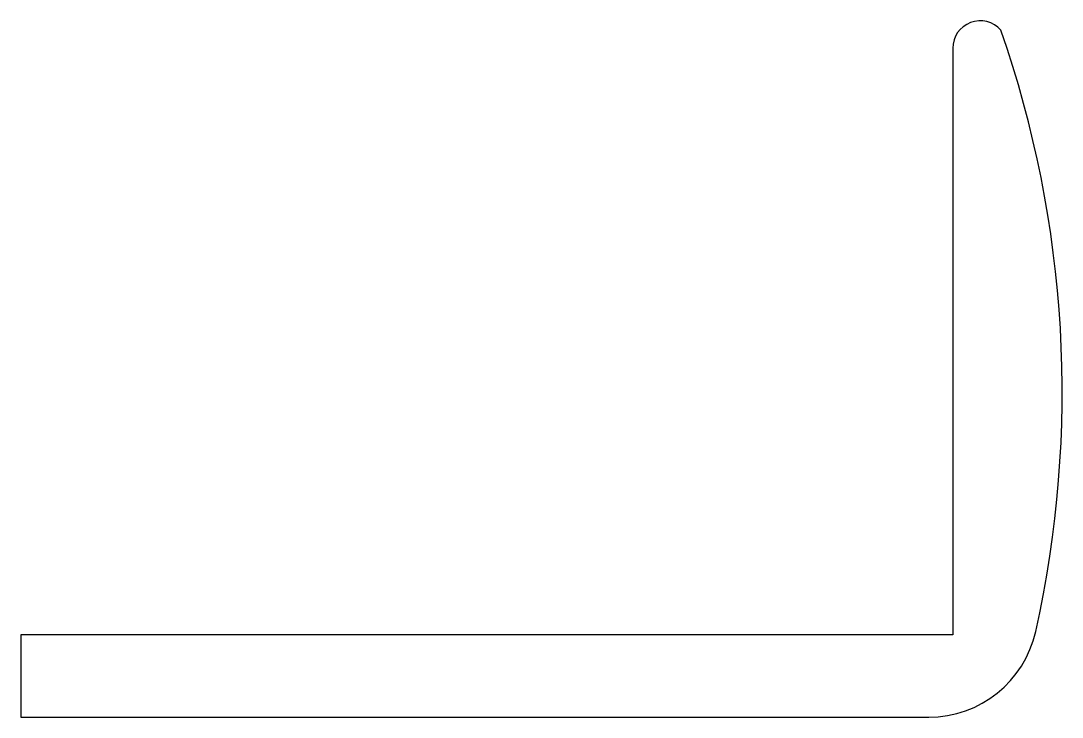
# Model space of a CAD drawing. Extents: x 256 to 275, y 252 to 264.7.
import ezdxf

# ---------------------------------------------------------------- set-up
doc = ezdxf.new("R2010")
doc.units = 0
doc.layers.add('ANA', color=220, linetype='CONTINUOUS')

msp = doc.modelspace()

# ---------------------------------------------------------------- linework, layer by layer
at = {"layer": 'ANA'}
msp.add_lwpolyline([(273.03, 264.166), (273.03, 253.466), (256.03, 253.466), (256.03, 251.966), (272.591, 251.966, 0.351087), (274.543, 253.529, 0.139987), (273.907, 264.495, 0.693359)], format="xyb", close=True, dxfattribs=at)

doc.saveas('drawing.dxf')
